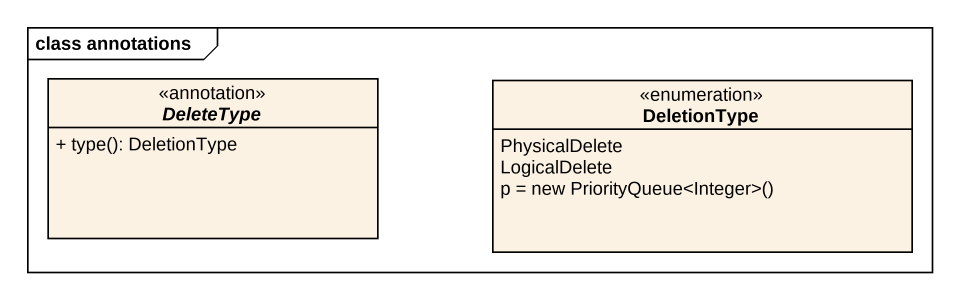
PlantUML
@startuml
mainframe class annotations
hide circle
hide empty members
skinparam classAttributeIconSize 0
interface DeleteType <<annotation>> {
  + type(): DeletionType
}
enum DeletionType {
  PhysicalDelete
  LogicalDelete
  {field} p = new PriorityQueue<Integer>()
}
@enduml
